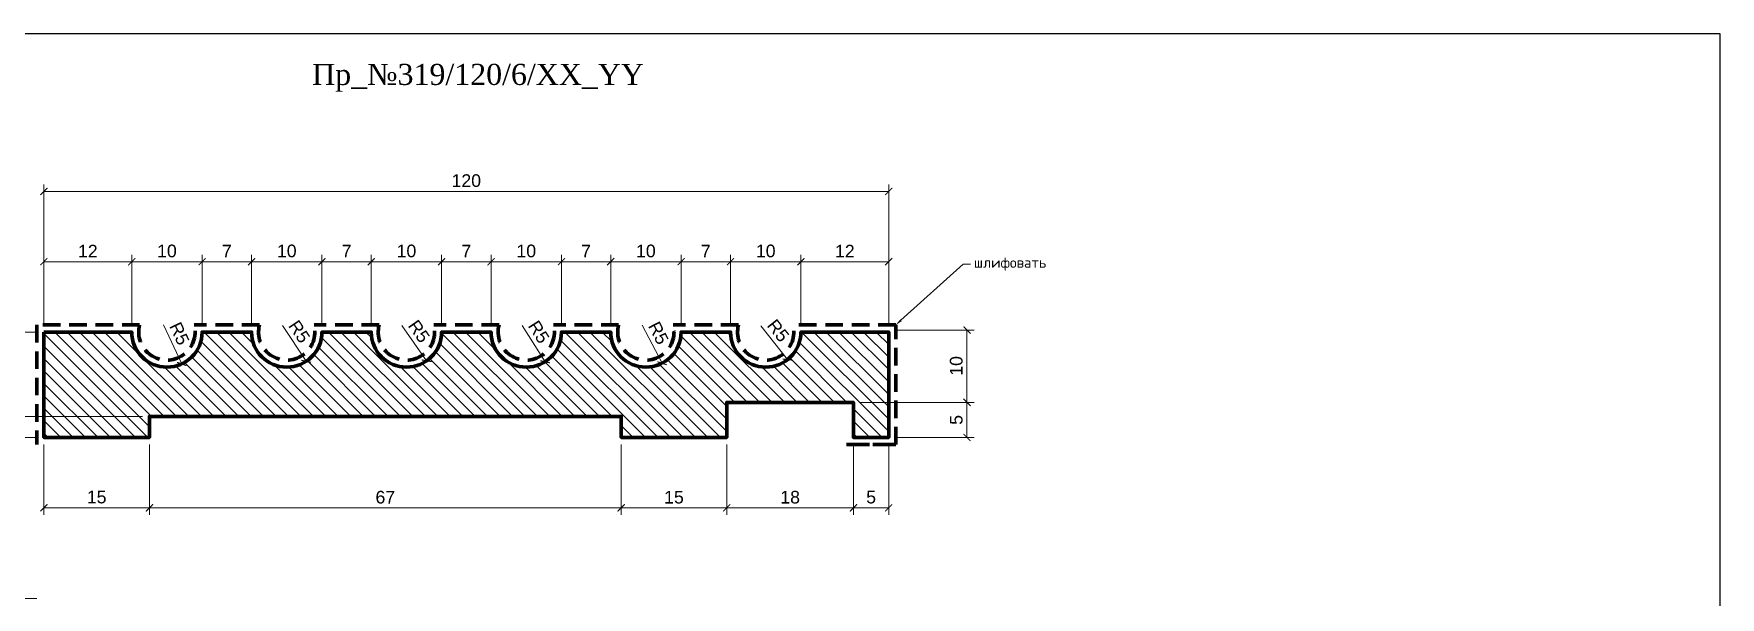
# Model space of a CAD drawing. Header units: millimetres. Extents: x 160 to 520, y -3250 to -3010.
# Drawn here: x 280 to 519.5, y -3089.7 to -3009.6 of the extents above; entities that cross this region are included whole.
import ezdxf
from ezdxf import colors
from ezdxf.entities.mleader import LeaderData, LeaderLine
from ezdxf.math import Vec2, Vec3

# ---------------------------------------------------------------- set-up
doc = ezdxf.new("R2010")
doc.units = ezdxf.units.MM
doc.linetypes.add('HIDDEN', pattern=[0.375, 0.25, -0.125])
doc.layers.add('Outside panel', color=7, linetype='Continuous', lineweight=18, true_color=0x7f5e57)
for name, color, linetype, lineweight in [('линия 15', 7, 'Continuous', 15), ('линия 50', 1, 'Continuous', 100), ('служебный слой РАЗМЕРЫ', 7, 'Continuous', 9)]:
    doc.layers.add(name, color=color, linetype=linetype, lineweight=lineweight)
doc.layers.add('размеры в модели', color=7, linetype='Continuous')
doc.styles.add('ELECT', font='times.ttf')
doc.styles.get("Standard").update_dxf_attribs({"font": 'arial.ttf'})
doc.styles.add('ЕСКД профили текст', font='isocpeur.ttf')
doc.dimstyles.new('M_1', dxfattribs={"dimtxt": 1.8, "dimasz": 1, "dimexe": 1, "dimexo": 1, "dimgap": 0.6, "dimtad": 1, "dimdec": 0, "dimdsep": 46, "dimtxsty": 'Standard', "dimblk": 'ARCHTICK', "dimcen": -5, "dimclrd": 7, "dimclre": 7, "dimclrt": 7, "dimadec": 0, "dimazin": 0, "dimtfac": 1, "dimtdec": 0, "dimtmove": 0, "dimatfit": 3, "dimfxl": 1, "dimtolj": 1, "dimtzin": 0, "dimlwd": 5, "dimlwe": 5, "dimarcsym": 0})

# ---------------------------------------------------------------- blocks, each defined once
blk = doc.blocks.new('_ArchTick')
at = {"color": 0, "linetype": 'ByBlock', "const_width": 0.15}
blk.add_lwpolyline([(-0.5, -0.5), (0.5, 0.5)], dxfattribs=at)
blk = doc.blocks.new('*D48')
at = {"layer": 'Defpoints', "color": 0, "ltscale": 1000, "transparency": 16777216}
for p in [(270.42, -3051.98), (281.42, -3051.98), (296.42, -3063.98)]:
    blk.add_point(p, dxfattribs=at)
at = {"layer": 'линия 15', "color": 7, "lineweight": 5, "ltscale": 1000, "transparency": 16777216}
for p, q in [((280.42, -3051.98), (269.42, -3051.98)), ((270.42, -3063.98), (270.42, -3051.98)), ((295.42, -3063.98), (269.42, -3063.98))]:
    blk.add_line(p, q, dxfattribs=at)
for p, rotation in [((270.42, -3051.98), 90), ((270.42, -3063.98), 270)]:
    blk.add_blockref('_ArchTick', p, dxfattribs=dict(at, rotation=rotation))
at = {"layer": 'линия 15', "color": 7, "ltscale": 1000, "transparency": 16777216, "insert": (268.92, -3057.95), "char_height": 1.8, "attachment_point": 5, "rotation": 90}
blk.add_mtext('\\A1;12', dxfattribs=at)
blk = doc.blocks.new('*D47')
at = {"layer": 'Defpoints', "color": 0, "ltscale": 1000, "transparency": 16777216}
for p in [(401.45, -3051.7), (412.54, -3051.7), (396.42, -3061.98)]:
    blk.add_point(p, dxfattribs=at)
at = {"layer": 'линия 15', "color": 7, "lineweight": 5, "ltscale": 1000, "transparency": 16777216}
for p, q in [((402.45, -3051.7), (413.54, -3051.7)), ((412.54, -3061.98), (412.54, -3051.7)), ((397.42, -3061.98), (413.54, -3061.98))]:
    blk.add_line(p, q, dxfattribs=at)
for p, rotation in [((412.54, -3051.7), 90), ((412.54, -3061.98), 270)]:
    blk.add_blockref('_ArchTick', p, dxfattribs=dict(at, rotation=rotation))
at = {"layer": 'линия 15', "color": 7, "ltscale": 1000, "transparency": 16777216, "insert": (411.02, -3056.8), "char_height": 1.8, "attachment_point": 5, "rotation": 90}
blk.add_mtext('\\A1;10', dxfattribs=at)
blk = doc.blocks.new('*D46')
at = {"layer": 'Defpoints', "color": 0, "ltscale": 1000, "transparency": 16777216}
for p in [(383.95, -3051.98), (387.06, -3055.9)]:
    blk.add_point(p, dxfattribs=at)
at = {"layer": 'линия 15', "color": 7, "lineweight": 5, "ltscale": 1000, "transparency": 16777216}
blk.add_line((383.26, -3051.11), (387.06, -3055.9), dxfattribs=at)
at = {"layer": 'линия 15', "color": 7, "lineweight": 5, "ltscale": 1000, "transparency": 16777216, "rotation": 308.4999262184021}
blk.add_blockref('_ArchTick', (387.06, -3055.9), dxfattribs=at)
at = {"layer": 'линия 15', "color": 7, "ltscale": 1000, "transparency": 16777216, "insert": (385.72, -3051.78), "char_height": 1.8, "attachment_point": 5, "rotation": 308.4999}
blk.add_mtext('\\A1;R5', dxfattribs=at)
blk = doc.blocks.new('*D45')
at = {"layer": 'Defpoints', "color": 0, "ltscale": 1000, "transparency": 16777216}
for p in [(366.93, -3051.98), (369.23, -3056.42)]:
    blk.add_point(p, dxfattribs=at)
at = {"layer": 'линия 15', "color": 7, "lineweight": 5, "ltscale": 1000, "transparency": 16777216}
blk.add_line((366.42, -3050.99), (369.23, -3056.42), dxfattribs=at)
at = {"layer": 'линия 15', "color": 7, "lineweight": 5, "ltscale": 1000, "transparency": 16777216, "rotation": 297.3567050862349}
blk.add_blockref('_ArchTick', (369.23, -3056.42), dxfattribs=at)
at = {"layer": 'линия 15', "color": 7, "ltscale": 1000, "transparency": 16777216, "insert": (368.71, -3052.12), "char_height": 1.8, "attachment_point": 5, "rotation": 297.3567}
blk.add_mtext('\\A1;R5', dxfattribs=at)
blk = doc.blocks.new('*D44')
at = {"layer": 'Defpoints', "color": 0, "ltscale": 1000, "transparency": 16777216}
for p in [(349.94, -3051.98), (352.61, -3056.21)]:
    blk.add_point(p, dxfattribs=at)
at = {"layer": 'линия 15', "color": 7, "lineweight": 5, "ltscale": 1000, "transparency": 16777216}
blk.add_line((349.34, -3051.04), (352.61, -3056.21), dxfattribs=at)
at = {"layer": 'линия 15', "color": 7, "lineweight": 5, "ltscale": 1000, "transparency": 16777216, "rotation": 302.2865740688458}
blk.add_blockref('_ArchTick', (352.61, -3056.21), dxfattribs=at)
at = {"layer": 'линия 15', "color": 7, "ltscale": 1000, "transparency": 16777216, "insert": (351.72, -3051.97), "char_height": 1.8, "attachment_point": 5, "rotation": 302.2866}
blk.add_mtext('\\A1;R5', dxfattribs=at)
blk = doc.blocks.new('*D43')
at = {"layer": 'Defpoints', "color": 0, "ltscale": 1000, "transparency": 16777216}
for p in [(332.92, -3051.98), (335.79, -3056.07)]:
    blk.add_point(p, dxfattribs=at)
at = {"layer": 'линия 15', "color": 7, "lineweight": 5, "ltscale": 1000, "transparency": 16777216}
blk.add_line((332.28, -3051.07), (335.79, -3056.07), dxfattribs=at)
at = {"layer": 'линия 15', "color": 7, "lineweight": 5, "ltscale": 1000, "transparency": 16777216, "rotation": 305.0863636558897}
blk.add_blockref('_ArchTick', (335.79, -3056.07), dxfattribs=at)
at = {"layer": 'линия 15', "color": 7, "ltscale": 1000, "transparency": 16777216, "insert": (334.7, -3051.88), "char_height": 1.8, "attachment_point": 5, "rotation": 305.0864}
blk.add_mtext('\\A1;R5', dxfattribs=at)
blk = doc.blocks.new('*D42')
at = {"layer": 'Defpoints', "color": 0, "ltscale": 1000, "transparency": 16777216}
for p in [(315.92, -3051.98), (318.69, -3056.14)]:
    blk.add_point(p, dxfattribs=at)
at = {"layer": 'линия 15', "color": 7, "lineweight": 5, "ltscale": 1000, "transparency": 16777216}
blk.add_line((315.3, -3051.05), (318.69, -3056.14), dxfattribs=at)
at = {"layer": 'линия 15', "color": 7, "lineweight": 5, "ltscale": 1000, "transparency": 16777216, "rotation": 303.7314435913854}
blk.add_blockref('_ArchTick', (318.69, -3056.14), dxfattribs=at)
at = {"layer": 'линия 15', "color": 7, "ltscale": 1000, "transparency": 16777216, "insert": (317.7, -3051.92), "char_height": 1.8, "attachment_point": 5, "rotation": 303.7314}
blk.add_mtext('\\A1;R5', dxfattribs=at)
blk = doc.blocks.new('*D41')
at = {"layer": 'Defpoints', "color": 0, "ltscale": 1000, "transparency": 16777216}
for p in [(298.9, -3051.98), (301, -3056.52)]:
    blk.add_point(p, dxfattribs=at)
at = {"layer": 'линия 15', "color": 7, "lineweight": 5, "ltscale": 1000, "transparency": 16777216}
blk.add_line((298.43, -3050.97), (301, -3056.52), dxfattribs=at)
at = {"layer": 'линия 15', "color": 7, "lineweight": 5, "ltscale": 1000, "transparency": 16777216, "rotation": 294.9198090813304}
blk.add_blockref('_ArchTick', (301, -3056.52), dxfattribs=at)
at = {"layer": 'линия 15', "color": 7, "ltscale": 1000, "transparency": 16777216, "insert": (300.67, -3052.2), "char_height": 1.8, "attachment_point": 5, "rotation": 294.9198}
blk.add_mtext('\\A1;R5', dxfattribs=at)
blk = doc.blocks.new('*D40')
at = {"layer": 'Defpoints', "color": 0, "ltscale": 1000, "transparency": 16777216}
for p in [(296.42, -3063.98), (270.42, -3066.98), (281.42, -3066.98)]:
    blk.add_point(p, dxfattribs=at)
at = {"layer": 'размеры в модели', "color": 7, "lineweight": 5, "ltscale": 1000, "transparency": 16777216}
for p, q in [((295.42, -3063.98), (269.42, -3063.98)), ((270.42, -3063.98), (270.42, -3066.98)), ((280.42, -3066.98), (269.42, -3066.98))]:
    blk.add_line(p, q, dxfattribs=at)
for p, rotation in [((270.42, -3063.98), 90), ((270.42, -3066.98), 270)]:
    blk.add_blockref('_ArchTick', p, dxfattribs=dict(at, rotation=rotation))
at = {"layer": 'размеры в модели', "color": 7, "ltscale": 1000, "transparency": 16777216, "insert": (268.9, -3065.48), "char_height": 1.8, "attachment_point": 5, "rotation": 90}
blk.add_mtext('\\A1;3', dxfattribs=at)
blk = doc.blocks.new('*D39')
at = {"layer": 'Defpoints', "color": 0, "ltscale": 1000, "transparency": 16777216}
for p in [(265.39, -3051.98), (281.42, -3051.98), (281.42, -3066.98)]:
    blk.add_point(p, dxfattribs=at)
at = {"layer": 'размеры в модели', "color": 7, "lineweight": 5, "ltscale": 1000, "transparency": 16777216}
for p, q in [((280.42, -3051.98), (264.39, -3051.98)), ((265.39, -3066.98), (265.39, -3051.98)), ((280.42, -3066.98), (264.39, -3066.98))]:
    blk.add_line(p, q, dxfattribs=at)
for p, rotation in [((265.39, -3051.98), 90), ((265.39, -3066.98), 270)]:
    blk.add_blockref('_ArchTick', p, dxfattribs=dict(at, rotation=rotation))
at = {"layer": 'размеры в модели', "color": 7, "ltscale": 1000, "transparency": 16777216, "insert": (263.87, -3059.48), "char_height": 1.8, "attachment_point": 5, "rotation": 90}
blk.add_mtext('\\A1;15', dxfattribs=at)
blk = doc.blocks.new('*D38')
at = {"layer": 'Defpoints', "color": 0, "ltscale": 1000, "transparency": 16777216}
for p in [(396.42, -3061.98), (401.42, -3066.98), (412.54, -3066.98)]:
    blk.add_point(p, dxfattribs=at)
at = {"layer": 'размеры в модели', "color": 7, "lineweight": 5, "ltscale": 1000, "transparency": 16777216}
for p, q in [((397.42, -3061.98), (413.54, -3061.98)), ((412.54, -3061.98), (412.54, -3066.98)), ((402.42, -3066.98), (413.54, -3066.98))]:
    blk.add_line(p, q, dxfattribs=at)
for p, rotation in [((412.54, -3061.98), 90), ((412.54, -3066.98), 270)]:
    blk.add_blockref('_ArchTick', p, dxfattribs=dict(at, rotation=rotation))
at = {"layer": 'размеры в модели', "color": 7, "ltscale": 1000, "transparency": 16777216, "insert": (411.02, -3064.48), "char_height": 1.8, "attachment_point": 5, "rotation": 90}
blk.add_mtext('\\A1;5', dxfattribs=at)
blk = doc.blocks.new('*D36')
at = {"layer": 'Defpoints', "color": 0, "ltscale": 1000, "transparency": 16777216}
for p in [(281.42, -3066.98), (296.42, -3066.98), (281.42, -3076.98)]:
    blk.add_point(p, dxfattribs=at)
at = {"layer": 'размеры в модели', "color": 7, "lineweight": 5, "ltscale": 1000, "transparency": 16777216}
for p, q in [((281.42, -3067.98), (281.42, -3077.98)), ((296.42, -3067.98), (296.42, -3077.98)), ((296.42, -3076.98), (281.42, -3076.98))]:
    blk.add_line(p, q, dxfattribs=at)
at = {"layer": 'размеры в модели', "color": 7, "lineweight": 5, "ltscale": 1000, "transparency": 16777216, "rotation": 180}
blk.add_blockref('_ArchTick', (281.42, -3076.98), dxfattribs=at)
at = {"layer": 'размеры в модели', "color": 7, "lineweight": 5, "ltscale": 1000, "transparency": 16777216}
blk.add_blockref('_ArchTick', (296.42, -3076.98), dxfattribs=at)
at = {"layer": 'размеры в модели', "color": 7, "ltscale": 1000, "transparency": 16777216, "insert": (288.92, -3075.46), "char_height": 1.8, "attachment_point": 5}
blk.add_mtext('\\A1;15', dxfattribs=at)
blk = doc.blocks.new('*D35')
at = {"layer": 'Defpoints', "color": 0, "ltscale": 1000, "transparency": 16777216}
for p in [(396.42, -3066.98), (401.42, -3066.98), (396.42, -3076.98)]:
    blk.add_point(p, dxfattribs=at)
at = {"layer": 'размеры в модели', "color": 7, "lineweight": 5, "ltscale": 1000, "transparency": 16777216}
for p, q in [((396.42, -3067.98), (396.42, -3077.98)), ((401.42, -3067.98), (401.42, -3077.98)), ((401.42, -3076.98), (396.42, -3076.98))]:
    blk.add_line(p, q, dxfattribs=at)
at = {"layer": 'размеры в модели', "color": 7, "lineweight": 5, "ltscale": 1000, "transparency": 16777216, "rotation": 180}
blk.add_blockref('_ArchTick', (396.42, -3076.98), dxfattribs=at)
at = {"layer": 'размеры в модели', "color": 7, "lineweight": 5, "ltscale": 1000, "transparency": 16777216}
blk.add_blockref('_ArchTick', (401.42, -3076.98), dxfattribs=at)
at = {"layer": 'размеры в модели', "color": 7, "ltscale": 1000, "transparency": 16777216, "insert": (398.92, -3075.47), "char_height": 1.8, "attachment_point": 5}
blk.add_mtext('\\A1;5', dxfattribs=at)
blk = doc.blocks.new('*D31')
at = {"layer": 'Defpoints', "color": 0, "ltscale": 1000, "transparency": 16777216}
for p in [(281.42, -3041.98), (281.42, -3051.98), (293.9, -3051.98)]:
    blk.add_point(p, dxfattribs=at)
at = {"layer": 'размеры в модели', "color": 7, "lineweight": 5, "ltscale": 1000, "transparency": 16777216}
for p, q in [((281.42, -3050.98), (281.42, -3040.98)), ((293.9, -3041.98), (281.42, -3041.98)), ((293.9, -3050.98), (293.9, -3040.98))]:
    blk.add_line(p, q, dxfattribs=at)
at = {"layer": 'размеры в модели', "color": 7, "lineweight": 5, "ltscale": 1000, "transparency": 16777216, "rotation": 180}
blk.add_blockref('_ArchTick', (281.42, -3041.98), dxfattribs=at)
at = {"layer": 'размеры в модели', "color": 7, "lineweight": 5, "ltscale": 1000, "transparency": 16777216}
blk.add_blockref('_ArchTick', (293.9, -3041.98), dxfattribs=at)
at = {"layer": 'размеры в модели', "color": 7, "ltscale": 1000, "transparency": 16777216, "insert": (287.66, -3040.48), "char_height": 1.8, "attachment_point": 5}
blk.add_mtext('\\A1;12', dxfattribs=at)
blk = doc.blocks.new('*D30')
at = {"layer": 'Defpoints', "color": 0, "ltscale": 1000, "transparency": 16777216}
for p in [(293.9, -3041.98), (293.9, -3051.98), (303.9, -3051.98)]:
    blk.add_point(p, dxfattribs=at)
at = {"layer": 'размеры в модели', "color": 7, "lineweight": 5, "ltscale": 1000, "transparency": 16777216}
for p, q in [((293.9, -3050.98), (293.9, -3040.98)), ((303.9, -3041.98), (293.9, -3041.98)), ((303.9, -3050.98), (303.9, -3040.98))]:
    blk.add_line(p, q, dxfattribs=at)
at = {"layer": 'размеры в модели', "color": 7, "lineweight": 5, "ltscale": 1000, "transparency": 16777216, "rotation": 180}
blk.add_blockref('_ArchTick', (293.9, -3041.98), dxfattribs=at)
at = {"layer": 'размеры в модели', "color": 7, "lineweight": 5, "ltscale": 1000, "transparency": 16777216}
blk.add_blockref('_ArchTick', (303.9, -3041.98), dxfattribs=at)
at = {"layer": 'размеры в модели', "color": 7, "ltscale": 1000, "transparency": 16777216, "insert": (298.9, -3040.46), "char_height": 1.8, "attachment_point": 5}
blk.add_mtext('\\A1;10', dxfattribs=at)
blk = doc.blocks.new('*D29')
at = {"layer": 'Defpoints', "color": 0, "ltscale": 1000, "transparency": 16777216}
for p in [(303.9, -3041.98), (303.9, -3051.98), (310.92, -3051.98)]:
    blk.add_point(p, dxfattribs=at)
at = {"layer": 'размеры в модели', "color": 7, "lineweight": 5, "ltscale": 1000, "transparency": 16777216}
for p, q in [((303.9, -3050.98), (303.9, -3040.98)), ((310.92, -3041.98), (303.9, -3041.98)), ((310.92, -3050.98), (310.92, -3040.98))]:
    blk.add_line(p, q, dxfattribs=at)
at = {"layer": 'размеры в модели', "color": 7, "lineweight": 5, "ltscale": 1000, "transparency": 16777216, "rotation": 180}
blk.add_blockref('_ArchTick', (303.9, -3041.98), dxfattribs=at)
at = {"layer": 'размеры в модели', "color": 7, "lineweight": 5, "ltscale": 1000, "transparency": 16777216}
blk.add_blockref('_ArchTick', (310.92, -3041.98), dxfattribs=at)
at = {"layer": 'размеры в модели', "color": 7, "ltscale": 1000, "transparency": 16777216, "insert": (307.41, -3040.48), "char_height": 1.8, "attachment_point": 5}
blk.add_mtext('\\A1;7', dxfattribs=at)
blk = doc.blocks.new('*D28')
at = {"layer": 'Defpoints', "color": 0, "ltscale": 1000, "transparency": 16777216}
for p in [(310.92, -3041.98), (310.92, -3051.98), (320.92, -3051.98)]:
    blk.add_point(p, dxfattribs=at)
at = {"layer": 'размеры в модели', "color": 7, "lineweight": 5, "ltscale": 1000, "transparency": 16777216}
for p, q in [((310.92, -3050.98), (310.92, -3040.98)), ((320.92, -3041.98), (310.92, -3041.98)), ((320.92, -3050.98), (320.92, -3040.98))]:
    blk.add_line(p, q, dxfattribs=at)
at = {"layer": 'размеры в модели', "color": 7, "lineweight": 5, "ltscale": 1000, "transparency": 16777216, "rotation": 180}
blk.add_blockref('_ArchTick', (310.92, -3041.98), dxfattribs=at)
at = {"layer": 'размеры в модели', "color": 7, "lineweight": 5, "ltscale": 1000, "transparency": 16777216}
blk.add_blockref('_ArchTick', (320.92, -3041.98), dxfattribs=at)
at = {"layer": 'размеры в модели', "color": 7, "ltscale": 1000, "transparency": 16777216, "insert": (315.92, -3040.46), "char_height": 1.8, "attachment_point": 5}
blk.add_mtext('\\A1;10', dxfattribs=at)
blk = doc.blocks.new('*D27')
at = {"layer": 'Defpoints', "color": 0, "ltscale": 1000, "transparency": 16777216}
for p in [(320.92, -3041.98), (320.92, -3051.98), (327.92, -3051.98)]:
    blk.add_point(p, dxfattribs=at)
at = {"layer": 'размеры в модели', "color": 7, "lineweight": 5, "ltscale": 1000, "transparency": 16777216}
for p, q in [((320.92, -3050.98), (320.92, -3040.98)), ((327.92, -3041.98), (320.92, -3041.98)), ((327.92, -3050.98), (327.92, -3040.98))]:
    blk.add_line(p, q, dxfattribs=at)
at = {"layer": 'размеры в модели', "color": 7, "lineweight": 5, "ltscale": 1000, "transparency": 16777216, "rotation": 180}
blk.add_blockref('_ArchTick', (320.92, -3041.98), dxfattribs=at)
at = {"layer": 'размеры в модели', "color": 7, "lineweight": 5, "ltscale": 1000, "transparency": 16777216}
blk.add_blockref('_ArchTick', (327.92, -3041.98), dxfattribs=at)
at = {"layer": 'размеры в модели', "color": 7, "ltscale": 1000, "transparency": 16777216, "insert": (324.42, -3040.48), "char_height": 1.8, "attachment_point": 5}
blk.add_mtext('\\A1;7', dxfattribs=at)
blk = doc.blocks.new('*D26')
at = {"layer": 'Defpoints', "color": 0, "ltscale": 1000, "transparency": 16777216}
for p in [(327.92, -3041.98), (327.92, -3051.98), (337.92, -3051.98)]:
    blk.add_point(p, dxfattribs=at)
at = {"layer": 'размеры в модели', "color": 7, "lineweight": 5, "ltscale": 1000, "transparency": 16777216}
for p, q in [((327.92, -3050.98), (327.92, -3040.98)), ((337.92, -3041.98), (327.92, -3041.98)), ((337.92, -3050.98), (337.92, -3040.98))]:
    blk.add_line(p, q, dxfattribs=at)
at = {"layer": 'размеры в модели', "color": 7, "lineweight": 5, "ltscale": 1000, "transparency": 16777216, "rotation": 180}
blk.add_blockref('_ArchTick', (327.92, -3041.98), dxfattribs=at)
at = {"layer": 'размеры в модели', "color": 7, "lineweight": 5, "ltscale": 1000, "transparency": 16777216}
blk.add_blockref('_ArchTick', (337.92, -3041.98), dxfattribs=at)
at = {"layer": 'размеры в модели', "color": 7, "ltscale": 1000, "transparency": 16777216, "insert": (332.92, -3040.46), "char_height": 1.8, "attachment_point": 5}
blk.add_mtext('\\A1;10', dxfattribs=at)
blk = doc.blocks.new('*D25')
at = {"layer": 'Defpoints', "color": 0, "ltscale": 1000, "transparency": 16777216}
for p in [(337.92, -3041.98), (337.92, -3051.98), (344.94, -3051.98)]:
    blk.add_point(p, dxfattribs=at)
at = {"layer": 'размеры в модели', "color": 7, "lineweight": 5, "ltscale": 1000, "transparency": 16777216}
for p, q in [((337.92, -3050.98), (337.92, -3040.98)), ((344.94, -3041.98), (337.92, -3041.98)), ((344.94, -3050.98), (344.94, -3040.98))]:
    blk.add_line(p, q, dxfattribs=at)
at = {"layer": 'размеры в модели', "color": 7, "lineweight": 5, "ltscale": 1000, "transparency": 16777216, "rotation": 180}
blk.add_blockref('_ArchTick', (337.92, -3041.98), dxfattribs=at)
at = {"layer": 'размеры в модели', "color": 7, "lineweight": 5, "ltscale": 1000, "transparency": 16777216}
blk.add_blockref('_ArchTick', (344.94, -3041.98), dxfattribs=at)
at = {"layer": 'размеры в модели', "color": 7, "ltscale": 1000, "transparency": 16777216, "insert": (341.43, -3040.48), "char_height": 1.8, "attachment_point": 5}
blk.add_mtext('\\A1;7', dxfattribs=at)
blk = doc.blocks.new('*D24')
at = {"layer": 'Defpoints', "color": 0, "ltscale": 1000, "transparency": 16777216}
for p in [(344.94, -3041.98), (344.94, -3051.98), (354.94, -3051.98)]:
    blk.add_point(p, dxfattribs=at)
at = {"layer": 'размеры в модели', "color": 7, "lineweight": 5, "ltscale": 1000, "transparency": 16777216}
for p, q in [((344.94, -3050.98), (344.94, -3040.98)), ((354.94, -3041.98), (344.94, -3041.98)), ((354.94, -3050.98), (354.94, -3040.98))]:
    blk.add_line(p, q, dxfattribs=at)
at = {"layer": 'размеры в модели', "color": 7, "lineweight": 5, "ltscale": 1000, "transparency": 16777216, "rotation": 180}
blk.add_blockref('_ArchTick', (344.94, -3041.98), dxfattribs=at)
at = {"layer": 'размеры в модели', "color": 7, "lineweight": 5, "ltscale": 1000, "transparency": 16777216}
blk.add_blockref('_ArchTick', (354.94, -3041.98), dxfattribs=at)
at = {"layer": 'размеры в модели', "color": 7, "ltscale": 1000, "transparency": 16777216, "insert": (349.94, -3040.46), "char_height": 1.8, "attachment_point": 5}
blk.add_mtext('\\A1;10', dxfattribs=at)
blk = doc.blocks.new('*D23')
at = {"layer": 'Defpoints', "color": 0, "ltscale": 1000, "transparency": 16777216}
for p in [(354.94, -3041.98), (354.94, -3051.98), (361.93, -3051.98)]:
    blk.add_point(p, dxfattribs=at)
at = {"layer": 'размеры в модели', "color": 7, "lineweight": 5, "ltscale": 1000, "transparency": 16777216}
for p, q in [((354.94, -3050.98), (354.94, -3040.98)), ((361.93, -3041.98), (354.94, -3041.98)), ((361.93, -3050.98), (361.93, -3040.98))]:
    blk.add_line(p, q, dxfattribs=at)
at = {"layer": 'размеры в модели', "color": 7, "lineweight": 5, "ltscale": 1000, "transparency": 16777216, "rotation": 180}
blk.add_blockref('_ArchTick', (354.94, -3041.98), dxfattribs=at)
at = {"layer": 'размеры в модели', "color": 7, "lineweight": 5, "ltscale": 1000, "transparency": 16777216}
blk.add_blockref('_ArchTick', (361.93, -3041.98), dxfattribs=at)
at = {"layer": 'размеры в модели', "color": 7, "ltscale": 1000, "transparency": 16777216, "insert": (358.43, -3040.48), "char_height": 1.8, "attachment_point": 5}
blk.add_mtext('\\A1;7', dxfattribs=at)
blk = doc.blocks.new('*D22')
at = {"layer": 'Defpoints', "color": 0, "ltscale": 1000, "transparency": 16777216}
for p in [(361.93, -3041.98), (361.93, -3051.98), (371.93, -3051.98)]:
    blk.add_point(p, dxfattribs=at)
at = {"layer": 'размеры в модели', "color": 7, "lineweight": 5, "ltscale": 1000, "transparency": 16777216}
for p, q in [((361.93, -3050.98), (361.93, -3040.98)), ((371.93, -3041.98), (361.93, -3041.98)), ((371.93, -3050.98), (371.93, -3040.98))]:
    blk.add_line(p, q, dxfattribs=at)
at = {"layer": 'размеры в модели', "color": 7, "lineweight": 5, "ltscale": 1000, "transparency": 16777216, "rotation": 180}
blk.add_blockref('_ArchTick', (361.93, -3041.98), dxfattribs=at)
at = {"layer": 'размеры в модели', "color": 7, "lineweight": 5, "ltscale": 1000, "transparency": 16777216}
blk.add_blockref('_ArchTick', (371.93, -3041.98), dxfattribs=at)
at = {"layer": 'размеры в модели', "color": 7, "ltscale": 1000, "transparency": 16777216, "insert": (366.93, -3040.46), "char_height": 1.8, "attachment_point": 5}
blk.add_mtext('\\A1;10', dxfattribs=at)
blk = doc.blocks.new('*D21')
at = {"layer": 'Defpoints', "color": 0, "ltscale": 1000, "transparency": 16777216}
for p in [(371.93, -3041.98), (371.93, -3051.98), (378.95, -3051.98)]:
    blk.add_point(p, dxfattribs=at)
at = {"layer": 'размеры в модели', "color": 7, "lineweight": 5, "ltscale": 1000, "transparency": 16777216}
for p, q in [((371.93, -3050.98), (371.93, -3040.98)), ((378.95, -3041.98), (371.93, -3041.98)), ((378.95, -3050.98), (378.95, -3040.98))]:
    blk.add_line(p, q, dxfattribs=at)
at = {"layer": 'размеры в модели', "color": 7, "lineweight": 5, "ltscale": 1000, "transparency": 16777216, "rotation": 180}
blk.add_blockref('_ArchTick', (371.93, -3041.98), dxfattribs=at)
at = {"layer": 'размеры в модели', "color": 7, "lineweight": 5, "ltscale": 1000, "transparency": 16777216}
blk.add_blockref('_ArchTick', (378.95, -3041.98), dxfattribs=at)
at = {"layer": 'размеры в модели', "color": 7, "ltscale": 1000, "transparency": 16777216, "insert": (375.44, -3040.48), "char_height": 1.8, "attachment_point": 5}
blk.add_mtext('\\A1;7', dxfattribs=at)
blk = doc.blocks.new('*D20')
at = {"layer": 'Defpoints', "color": 0, "ltscale": 1000, "transparency": 16777216}
for p in [(378.95, -3041.98), (378.95, -3051.98), (388.95, -3051.98)]:
    blk.add_point(p, dxfattribs=at)
at = {"layer": 'размеры в модели', "color": 7, "lineweight": 5, "ltscale": 1000, "transparency": 16777216}
for p, q in [((378.95, -3050.98), (378.95, -3040.98)), ((388.95, -3041.98), (378.95, -3041.98)), ((388.95, -3050.98), (388.95, -3040.98))]:
    blk.add_line(p, q, dxfattribs=at)
at = {"layer": 'размеры в модели', "color": 7, "lineweight": 5, "ltscale": 1000, "transparency": 16777216, "rotation": 180}
blk.add_blockref('_ArchTick', (378.95, -3041.98), dxfattribs=at)
at = {"layer": 'размеры в модели', "color": 7, "lineweight": 5, "ltscale": 1000, "transparency": 16777216}
blk.add_blockref('_ArchTick', (388.95, -3041.98), dxfattribs=at)
at = {"layer": 'размеры в модели', "color": 7, "ltscale": 1000, "transparency": 16777216, "insert": (383.95, -3040.46), "char_height": 1.8, "attachment_point": 5}
blk.add_mtext('\\A1;10', dxfattribs=at)
blk = doc.blocks.new('*D19')
at = {"layer": 'Defpoints', "color": 0, "ltscale": 1000, "transparency": 16777216}
for p in [(281.42, -3031.98), (281.42, -3051.98), (401.42, -3051.98)]:
    blk.add_point(p, dxfattribs=at)
at = {"layer": 'размеры в модели', "color": 7, "lineweight": 5, "ltscale": 1000, "transparency": 16777216}
for p, q in [((281.42, -3050.98), (281.42, -3030.98)), ((401.42, -3031.98), (281.42, -3031.98)), ((401.42, -3050.98), (401.42, -3030.98))]:
    blk.add_line(p, q, dxfattribs=at)
at = {"layer": 'размеры в модели', "color": 7, "lineweight": 5, "ltscale": 1000, "transparency": 16777216, "rotation": 180}
blk.add_blockref('_ArchTick', (281.42, -3031.98), dxfattribs=at)
at = {"layer": 'размеры в модели', "color": 7, "lineweight": 5, "ltscale": 1000, "transparency": 16777216}
blk.add_blockref('_ArchTick', (401.42, -3031.98), dxfattribs=at)
at = {"layer": 'размеры в модели', "color": 7, "ltscale": 1000, "transparency": 16777216, "insert": (341.42, -3030.46), "char_height": 1.8, "attachment_point": 5}
blk.add_mtext('\\A1;120', dxfattribs=at)
blk = doc.blocks.new('*D18')
at = {"layer": 'Defpoints', "color": 0, "ltscale": 1000, "transparency": 16777216}
for p in [(281.42, -3089.87), (261.42, -3217.37), (281.42, -3217.37)]:
    blk.add_point(p, dxfattribs=at)
at = {"layer": 'размеры в модели', "color": 7, "lineweight": 5, "ltscale": 1000, "transparency": 16777216}
for p, q in [((280.42, -3089.87), (260.42, -3089.87)), ((261.42, -3089.87), (261.42, -3217.37)), ((280.42, -3217.37), (260.42, -3217.37))]:
    blk.add_line(p, q, dxfattribs=at)
for p, rotation in [((261.42, -3089.87), 90), ((261.42, -3217.37), 270)]:
    blk.add_blockref('_ArchTick', p, dxfattribs=dict(at, rotation=rotation))
at = {"layer": 'размеры в модели', "color": 7, "ltscale": 1000, "transparency": 16777216, "insert": (259.92, -3153.62), "char_height": 1.8, "attachment_point": 5, "rotation": 90}
blk.add_mtext('\\A1;L', dxfattribs=at)

msp = doc.modelspace()

# ---------------------------------------------------------------- hatches: boundary and pattern name
at = {"layer": 'Outside panel', "ltscale": 1000}
h = msp.add_hatch(dxfattribs=at)
h.set_pattern_fill('ANSI31', color=256, scale=10, angle=90)
h.set_pattern_definition([(135, (-310165.9075, 88331.6662), (-0.8838834765, -0.8838834765), [])])
h.paths.add_polyline_path([(363.42, -3063.98), (363.42, -3066.98), (378.42, -3066.98), (378.42, -3061.98), (396.42, -3061.98), (396.42, -3066.98), (401.42, -3066.98), (401.42, -3051.98), (388.95, -3051.98, -1), (378.95, -3051.98), (371.93, -3051.98, -1), (361.93, -3051.98), (354.94, -3051.98, -1), (344.94, -3051.98), (337.92, -3051.98, -1), (327.92, -3051.98), (320.92, -3051.98, -1), (310.92, -3051.98), (303.9, -3051.98, -1), (293.9, -3051.98), (281.42, -3051.98), (281.42, -3066.98), (296.42, -3066.98), (296.42, -3063.98)])

# ---------------------------------------------------------------- linework, layer by layer
at = {"color": 6, "ltscale": 1000}
msp.add_lwpolyline([(159.54, -3249.55), (519.54, -3249.55), (519.54, -3009.55), (159.54, -3009.55)], close=True, dxfattribs=at)
at = {"layer": 'линия 50', "color": 1, "linetype": 'HIDDEN', "ltscale": 10, "true_color": 0xff0909}
msp.add_lwpolyline([(402.42, -3067.98), (395.42, -3067.98), (402.42, -3067.98), (402.42, -3050.98), (387.82, -3050.98, -1.290994), (380.08, -3050.98), (370.8, -3050.98, -1.290994), (363.06, -3050.98), (353.81, -3050.98, -1.290994), (346.07, -3050.98), (336.79, -3050.98, -1.290994), (329.04, -3050.98), (319.79, -3050.98, -1.290994), (312.04, -3050.98), (302.77, -3050.98, -1.290994), (295.02, -3050.98), (280.42, -3050.98), (280.42, -3067.98), (280.42, -3067.98), (280.42, -3067.98), (280.42, -3067.98), (280.42, -3067.98), (280.42, -3067.98), (280.42, -3067.98), (280.42, -3067.98)], format="xyb", dxfattribs=at)
at = {"layer": 'линия 50', "color": 7}
msp.add_lwpolyline([(281.42, -3051.98), (293.9, -3051.98, 1), (303.9, -3051.98), (310.92, -3051.98, 1), (320.92, -3051.98), (327.92, -3051.98, 1), (337.92, -3051.98), (344.94, -3051.98, 1), (354.94, -3051.98), (361.93, -3051.98, 1), (371.93, -3051.98), (378.95, -3051.98, 1), (388.95, -3051.98), (401.42, -3051.98), (401.42, -3066.98), (396.42, -3066.98), (396.42, -3061.98), (378.42, -3061.98), (378.42, -3066.98), (363.42, -3066.98), (363.42, -3063.98), (296.42, -3063.98), (296.42, -3066.98), (281.42, -3066.98)], format="xyb", close=True, dxfattribs=at)

# ---------------------------------------------------------------- texts
at = {"color": 7, "ltscale": 1000, "style": 'ELECT'}
msp.add_text('Пр_№319/120/6/ХХ_YY', height=3, dxfattribs=at).set_placement((319.53, -3016.84))

# ---------------------------------------------------------------- dimensions: what is measured, and where the dimension line sits
at = {"layer": 'линия 15', "color": 7, "ltscale": 1000}
for base, p1, p2, picture, middle in [((270.42, -3051.98), (296.42, -3063.98), (281.42, -3051.98), '*D48', (270.42, -3057.95)), ((412.54, -3051.7), (396.42, -3061.98), (401.45, -3051.7), '*D47', (412.54, -3056.8))]:
    dim = msp.add_linear_dim(base=base, p1=p1, p2=p2, angle=90, dimstyle='M_1', dxfattribs=at)
    dim.commit()
    dim.dimension.update_dxf_attribs({"geometry": picture, "text_midpoint": middle, "dimtype": 128})
for center, mpoint, picture, middle in [((298.9, -3051.98), (301, -3056.52), '*D41', (299.29, -3052.84)), ((315.92, -3051.98), (318.69, -3056.14), '*D42', (316.44, -3052.77)), ((332.92, -3051.98), (335.79, -3056.07), '*D43', (333.46, -3052.75)), ((349.94, -3051.98), (352.61, -3056.21), '*D44', (350.44, -3052.78)), ((366.93, -3051.98), (369.23, -3056.42), '*D45', (367.36, -3052.82)), ((383.95, -3051.98), (387.06, -3055.9), '*D46', (384.54, -3052.72))]:
    dim = msp.add_radius_dim(center=center, mpoint=mpoint, dimstyle='M_1', dxfattribs=at)
    dim.commit()
    dim.dimension.update_dxf_attribs({"geometry": picture, "text_midpoint": middle, "dimtype": 132})
at = {"layer": 'размеры в модели', "color": 5, "ltscale": 1000}
dim = msp.add_linear_dim(base=(281.42, -3031.98), p1=(401.42, -3051.98), p2=(281.42, -3051.98), angle=180, dimstyle='M_1', dxfattribs=at)
dim.commit()
dim.dimension.update_dxf_attribs({"geometry": '*D19', "text_midpoint": (341.42, -3031.98), "dimtype": 128})
for base, p1, p2, angle, picture, middle in [((281.42, -3041.98), (293.9, -3051.98), (281.42, -3051.98), 180, '*D31', (287.66, -3040.48)), ((293.9, -3041.98), (303.9, -3051.98), (293.9, -3051.98), 180, '*D30', (298.9, -3040.46)), ((303.9, -3041.98), (310.92, -3051.98), (303.9, -3051.98), 180, '*D29', (307.41, -3040.48)), ((310.92, -3041.98), (320.92, -3051.98), (310.92, -3051.98), 180, '*D28', (315.92, -3040.46)), ((320.92, -3041.98), (327.92, -3051.98), (320.92, -3051.98), 180, '*D27', (324.42, -3040.48)), ((327.92, -3041.98), (337.92, -3051.98), (327.92, -3051.98), 180, '*D26', (332.92, -3040.46)), ((337.92, -3041.98), (344.94, -3051.98), (337.92, -3051.98), 180, '*D25', (341.43, -3040.48)), ((344.94, -3041.98), (354.94, -3051.98), (344.94, -3051.98), 180, '*D24', (349.94, -3040.46)), ((354.94, -3041.98), (361.93, -3051.98), (354.94, -3051.98), 180, '*D23', (358.43, -3040.48)), ((361.93, -3041.98), (371.93, -3051.98), (361.93, -3051.98), 180, '*D22', (366.93, -3040.46)), ((371.93, -3041.98), (378.95, -3051.98), (371.93, -3051.98), 180, '*D21', (375.44, -3040.48)), ((378.95, -3041.98), (388.95, -3051.98), (378.95, -3051.98), 180, '*D20', (383.95, -3040.46)), ((265.39, -3051.98), (281.42, -3066.98), (281.42, -3051.98), 90, '*D39', (263.87, -3059.48)), ((412.54, -3066.98), (396.42, -3061.98), (401.42, -3066.98), 90, '*D38', (411.02, -3064.48)), ((270.42, -3066.98), (296.42, -3063.98), (281.42, -3066.98), 90, '*D40', (268.9, -3065.48)), ((281.42, -3076.98), (296.42, -3066.98), (281.42, -3066.98), 180, '*D36', (288.92, -3075.46)), ((396.42, -3076.98), (401.42, -3066.98), (396.42, -3066.98), 180, '*D35', (398.92, -3075.47))]:
    dim = msp.add_linear_dim(base=base, p1=p1, p2=p2, angle=angle, dimstyle='M_1', dxfattribs=at)
    dim.commit()
    dim.dimension.update_dxf_attribs({"geometry": picture, "text_midpoint": middle})
for base, p1, p2 in [((401.42, -3041.98), (388.95, -3051.98), (401.42, -3051.98)), ((363.42, -3076.98), (296.42, -3066.98), (363.42, -3066.98)), ((378.42, -3076.98), (363.42, -3066.98), (378.42, -3066.98)), ((396.42, -3076.98), (378.42, -3066.98), (396.42, -3066.98))]:
    msp.add_linear_dim(base=base, p1=p1, p2=p2, dimstyle='M_1', dxfattribs=at).render()
dim = msp.add_linear_dim(base=(261.42, -3217.37), p1=(281.42, -3089.87), p2=(281.42, -3217.37), angle=90, text='L', dimstyle='M_1', dxfattribs=at)
dim.commit()
dim.dimension.update_dxf_attribs({"geometry": '*D18', "text_midpoint": (259.92, -3153.62)})
msp.add_linear_dim(base=(271.42, -3089.87), p1=(298.9, -3119.87), p2=(281.42, -3089.87), angle=90, text='ХХ', dimstyle='M_1', dxfattribs=at).render()

# ---------------------------------------------------------------- leaders
at = {"layer": 'служебный слой РАЗМЕРЫ'}
ml = msp.add_multileader_mtext('Standard', dxfattribs=at)
ml.set_content('\\A1;шлифовать', color=256, style='ЕСКД профили текст')
ml.set_leader_properties(color=256, linetype='ByLayer', lineweight=-1)
ml.build(insert=Vec2(0, 0))
ml.multileader.update_dxf_attribs({"dogleg_length": 1, "arrow_head_size": 1})
ctx = ml.context
ctx.base_point, ctx.char_height, ctx.arrow_head_size, ctx.landing_gap_size, ctx.plane_origin = Vec3(413.02, -3042.32), 1.5, 1, 0.5, Vec3(426.5, -3016.15)
notes = []
notes.append((ctx, [(1, (1, 1, 0), (412.02, -3042.32), (1, 0), 1, [(0, [(402.42, -3050.98)], 0, [])])]))
ctx.mtext.insert, ctx.mtext.flow_direction = Vec3(413.52, -3041.35), 5
for ctx, leaders in notes:
    for number, flags, end, landing, length, lines in leaders:
        leader = LeaderData()
        leader.index, (leader.has_last_leader_line, leader.has_dogleg_vector, leader.attachment_direction) = number, flags
        leader.last_leader_point, leader.dogleg_vector, leader.dogleg_length = Vec3(end), Vec3(landing), length
        for number, points, colour, breaks in lines:
            line = LeaderLine()
            line.index, line.vertices, line.color, line.breaks = number, Vec3.list(points), colors.encode_raw_color(colour), breaks
            leader.lines.append(line)
        ctx.leaders.append(leader)

doc.saveas('drawing.dxf')
